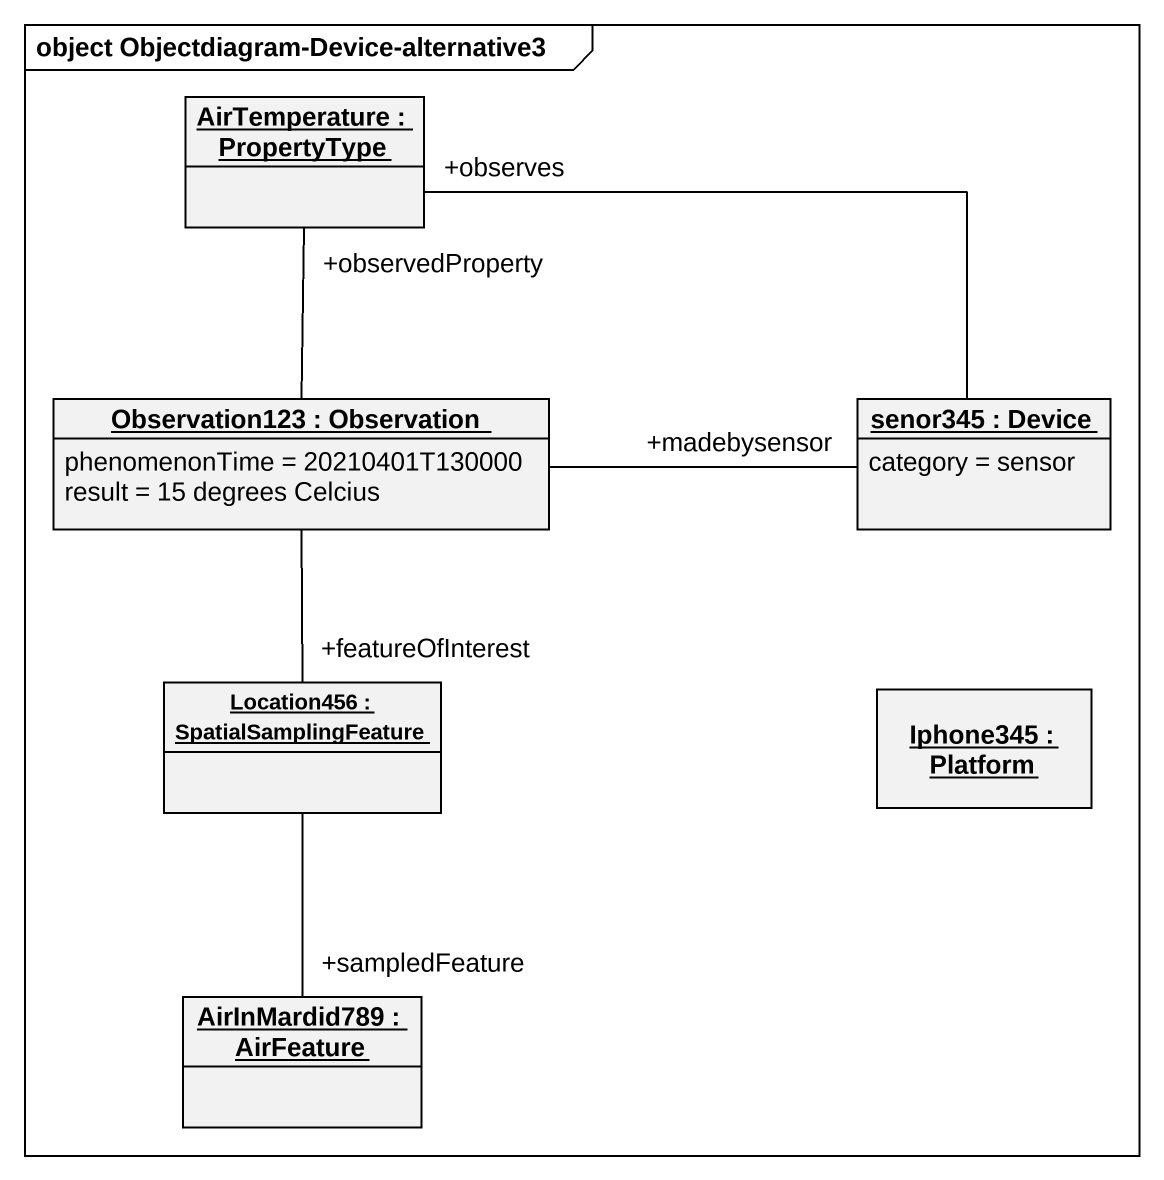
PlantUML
@startuml
mainframe object Objectdiagram-Device-alternative3
hide circle
hide empty members
object "AirTemperature : PropertyType" as AirTemperature
object "Observation123 : Observation" as Observation123 {
  phenomenonTime = 20210401T130000
  result = 15 degrees Celcius
}
object "senor345 : Device" as senor345 {
  category = sensor
}
object "Location456 : SpatialSamplingFeature" as Location456
object "Iphone345 : Platform" as Iphone345
object "AirInMardid789 : AirFeature" as AirInMardid789
Observation123 -up- "+observedProperty" AirTemperature
Observation123 -right- "+madebysensor" senor345
Observation123 -- "+featureOfInterest" Location456
senor345 -left- "+observes" AirTemperature
Location456 -- "+sampledFeature" AirInMardid789
@enduml
